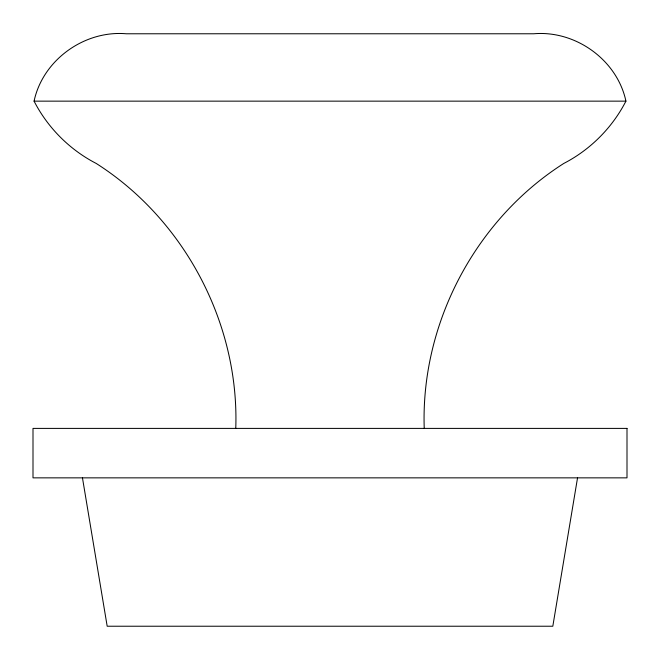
<?xml version="1.0" encoding="UTF-8"?>
<svg xmlns="http://www.w3.org/2000/svg" width="660" height="660" viewBox="0 0 660 660"><rect width="100%" height="100%" fill="white"/><g stroke="black" fill="none" stroke-linecap="round" stroke-linejoin="round"><path stroke-width="0.99" d="M424.231 428.398C420.601 323.647 475.373 219.664 563.821 163.424C590.32 149.754 612.332 127.677 625.928 101.145C617.149 59.903 575.536 30.129 533.734 33.775L126.266 33.775C84.463 30.129 42.85 59.903 34.072 101.145C47.669 127.677 69.679 149.754 96.178 163.424C184.627 219.664 239.398 323.647 235.768 428.398M577.541 477.856L552.816 626.224L107.184 626.224L82.459 477.856M34.072 101.145L625.928 101.145M627 428.398L33 428.398L33 477.856L627 477.856L627 428.398"/></g></svg>
